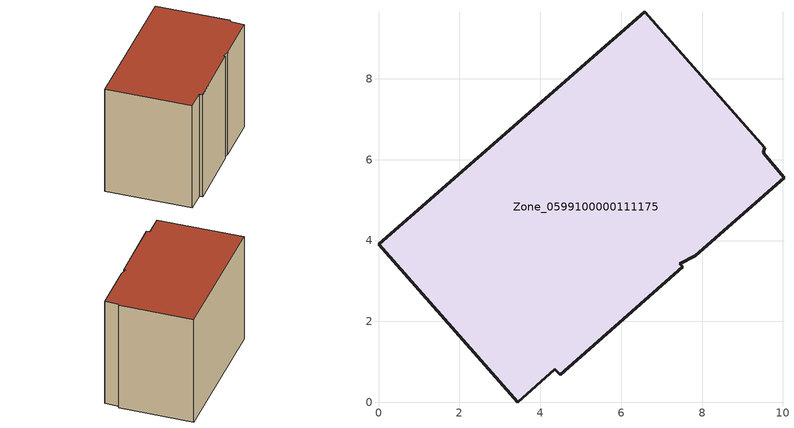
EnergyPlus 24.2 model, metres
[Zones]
Zone_0599100000111175
 floor ground (C_G): 7.45,3.43 7.53,3.35 4.5,0.68 4.36,0.82 3.44,0 0,3.91 6.59,9.66 9.55,6.3 9.52,6.17 10.03,5.55 7.84,3.62 z0
 wall outside (C_F): 6.59,9.66 0,3.91 3.44,0 4.36,0.82 4.5,0.68 7.53,3.35 7.45,3.43 7.84,3.62 10.03,5.55 9.52,6.17 9.55,6.3 6.59,9.66 z0:6.97
 roof outside (C_R): 7.84,3.62 10.03,5.55 9.52,6.17 9.55,6.3 6.59,9.66 0,3.91 3.44,0 4.36,0.82 4.5,0.68 7.53,3.35 7.45,3.43 z6.97
[BUILDING]
Pand.0599100000111175: North Axis=0; Terrain=City; Loads Convergence Tolerance Value=0.04; Temperature Convergence Tolerance Value=0.4; Solar Distribution=FullExterior; Maximum Number of Warmup Days=25; Minimum Number of Warmup Days=1
[Site:Location]
Rotterdam.The.Hague.AP_ZH_NLD Design_Conditions: Latitude=51.96; Longitude=4.45; Time Zone=1; Elevation=-4.5
[SITE:GROUNDTEMPERATURE:BUILDINGSURFACE]
18, 18, 18, 18, 18, 18, 18, 18, 18, 18, 18, 18
[MATERIAL] Thermal Absorptance=0.9; Solar Absorptance=0.7; Visible Absorptance=0.7
Name | Roughness | Thickness | Conductivity | Density | Specific Heat
G.TC.1946 | MediumSmooth | 0.15 | 1 | 540 | 1210
F.TC.1946 | Rough | 0.3 | 0.857143 | 1920 | 840
R.TC.1946 | MediumRough | 0.2 | 0.909091 | 1500 | 1000
[CONSTRUCTION]
C_G: G.TC.1946
C_F: F.TC.1946
C_R: R.TC.1946
[ZONE]
Zone_0599100000111175: Type=1; Multiplier=1; Ceiling Height=Autocalculate; Volume=Autocalculate; Floor Area=autocalculate; Part of Total Floor Area=Yes
[ZONEINFILTRATION:DESIGNFLOWRATE]
Infil_Zone_0599100000111175: Zone or ZoneList or Space or SpaceList=Zone_0599100000111175; Schedule=AlwaysOn; Design Flow Rate Calculation Method=Flow/Area; Flow Rate per Floor Area=0.003; Constant Term Coefficient=1; Temperature Term Coefficient=0; Velocity Term Coefficient=0; Velocity Squared Term Coefficient=0
[HVACTEMPLATE:ZONE:IDEALLOADSAIRSYSTEM]
Zone_0599100000111175: Maximum Heating Supply Air Temperature=50; Minimum Cooling Supply Air Temperature=13; Maximum Heating Supply Air Humidity Ratio=0.0156; Minimum Cooling Supply Air Humidity Ratio=0.0077; Heating Limit=NoLimit; Cooling Limit=NoLimit; Dehumidification Control Type=ConstantSensibleHeatRatio; Cooling Sensible Heat Ratio=0.7; Dehumidification Setpoint=60; Humidification Control Type=None; Humidification Setpoint=30; Outdoor Air Method=None; Outdoor Air Flow Rate per Person=0.00944; Outdoor Air Flow Rate per Zone Floor Area=0; Outdoor Air Flow Rate per Zone=0; Demand Controlled Ventilation Type=None; Outdoor Air Economizer Type=NoEconomizer; Heat Recovery Type=None; Sensible Heat Recovery Effectiveness=0.7; Latent Heat Recovery Effectiveness=0.65
[ZONECONTROL:THERMOSTAT]
ThermostatControl_Zone_0599100000111175: Zone or ZoneList=Zone_0599100000111175; Control Type Schedule=DualSetpointControlType; Control 1=Thermostat_Zone_0599100000111175; Temperature Difference Between Cutout And Setpoint=0
[THERMOSTATSETPOINT:DUALSETPOINT]
Thermostat_Zone_0599100000111175: Heating Setpoint Temperature Schedule=HeatingSetpoint_Zone_0599100000111175; Cooling Setpoint Temperature Schedule=CoolingSetpoint_Zone_0599100000111175
[SCHEDULE:COMPACT]
HeatingSetpoint_Zone_0599100000111175: Through: 12/31, For: AllDays, Until: 24:00, 21
CoolingSetpoint_Zone_0599100000111175: Through: 12/31, For: AllDays, Until: 24:00, 24
DualSetpointControlType: Through: 12/31, For: AllDays, Until: 24:00, 4
AlwaysOn: Through: 12/31, For: AllDays, Until: 24:00, 1
